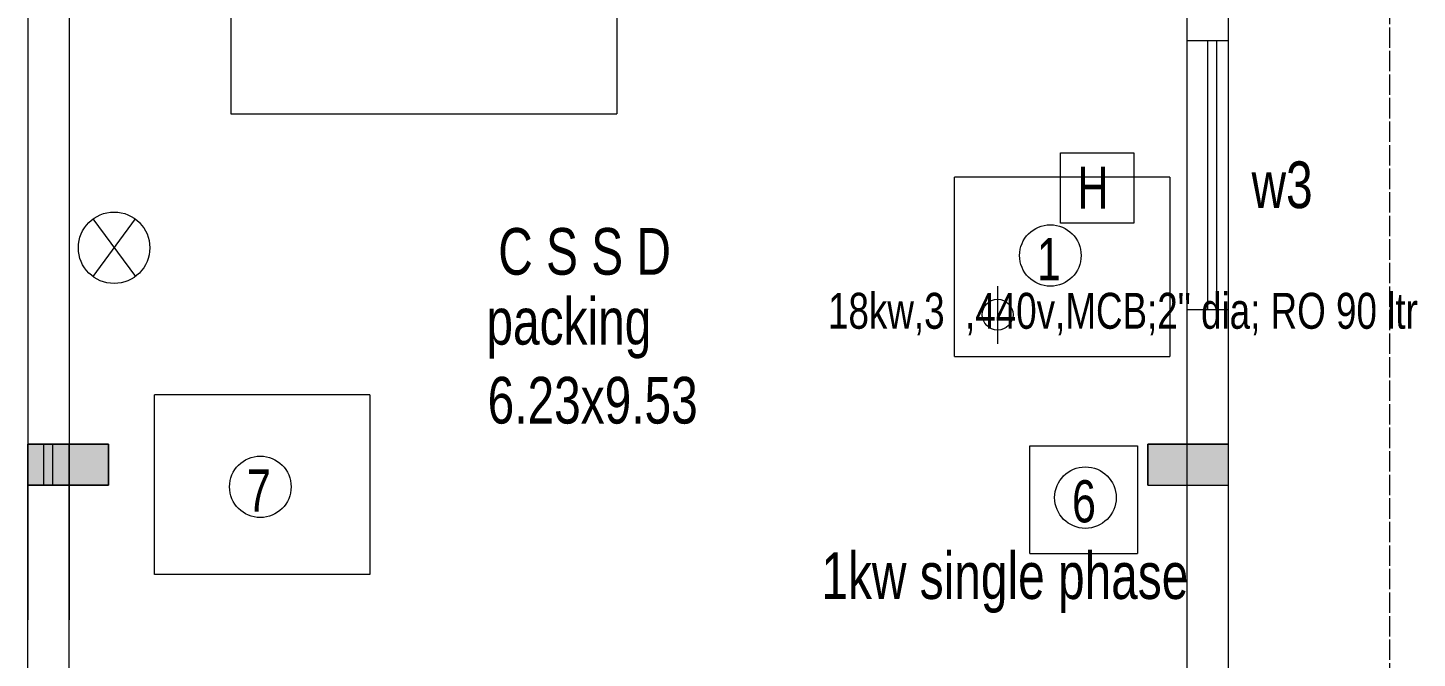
# Model space of a CAD drawing. Header units: metres. Extents: x 191982 to 427160, y -8904 to 80370.
# Drawn here: x 327170 to 334912, y 40928 to 44442 of the extents above; entities that cross this region are included whole.
import ezdxf

# ---------------------------------------------------------------- set-up
doc = ezdxf.new("R2010")
doc.units = ezdxf.units.M
doc.header["$LTSCALE"] = 700
doc.header["$MEASUREMENT"] = 0
doc.linetypes.add('HIDDEN2', pattern=[0.1875, 0.125, -0.0625])
doc.layers.get('0').update_dxf_attribs({"lineweight": 9})
for name, color, linetype, lineweight in [('elevations', 22, 'Continuous', 9), ('MAIN GATE', 7, 'Continuous', 9), ('NEW PLANS', 7, 'Continuous', 9)]:
    doc.layers.add(name, color=color, linetype=linetype, lineweight=lineweight)
doc.styles.get("Standard").update_dxf_attribs({"font": 'swisscl.ttf'})

msp = doc.modelspace()

# ---------------------------------------------------------------- hatches: boundary and pattern name
at = {"layer": 'NEW PLANS'}
for points in [[(327169.904, 42121.692), (327169.904, 41891.692), (327399.904, 41891.692), (327399.904, 42121.692)], [(327169.904, 42121.692), (327169.904, 41891.692), (327399.904, 41891.692), (327399.904, 42121.692)], [(327399.904, 42121.692), (327399.904, 41891.692), (327169.904, 41891.692), (327169.904, 42121.692)], [(327399.904, 42121.692), (327399.904, 41891.692), (327169.904, 41891.692), (327169.904, 42121.692)], [(327389.904, 42121.692), (327169.904, 42121.692), (327169.904, 41891.692), (327389.904, 41891.692)], [(327389.904, 42121.692), (327169.904, 42121.692), (327169.904, 41891.692), (327389.904, 41891.692)], [(327399.904, 42121.692), (327399.904, 41891.692), (327169.904, 41891.692), (327169.904, 42121.692)], [(327399.904, 42121.692), (327399.904, 41891.692), (327169.904, 41891.692), (327169.904, 42121.692)], [(327399.904, 42121.692), (327399.904, 41891.692), (327169.904, 41891.692), (327169.904, 42121.692)], [(327399.904, 42121.692), (327399.904, 41891.692), (327169.904, 41891.692), (327169.904, 42121.692)], [(327389.904, 42121.692), (327169.904, 42121.692), (327169.904, 41891.692), (327389.904, 41891.692)], [(327389.904, 42121.692), (327169.904, 42121.692), (327169.904, 41891.692), (327389.904, 41891.692)], [(327399.904, 42121.692), (327399.904, 41891.692), (327169.904, 41891.692), (327169.904, 42121.692)], [(327399.904, 42121.692), (327399.904, 41891.692), (327169.904, 41891.692), (327169.904, 42121.692)], [(327399.904, 42121.692), (327399.904, 41891.692), (327169.904, 41891.692), (327169.904, 42121.692)], [(327389.904, 42121.692), (327169.904, 42121.692), (327169.904, 41891.692), (327389.904, 41891.692)], [(327389.904, 42121.692), (327169.904, 42121.692), (327169.904, 41891.692), (327389.904, 41891.692)], [(327399.904, 42121.692), (327399.904, 41891.692), (327169.904, 41891.692), (327169.904, 42121.692)], [(327399.904, 42121.692), (327399.904, 41891.692), (327169.904, 41891.692), (327169.904, 42121.692)], [(327389.904, 42121.692), (327169.904, 42121.692), (327169.904, 41891.692), (327389.904, 41891.692)], [(327389.904, 42121.692), (327169.904, 42121.692), (327169.904, 41891.692), (327389.904, 41891.692)], [(327389.904, 42121.692), (327389.904, 41891.692), (327619.904, 41891.692), (327619.904, 42121.692)], [(327389.904, 42121.692), (327389.904, 41891.692), (327619.904, 41891.692), (327619.904, 42121.692)], [(327389.904, 42121.692), (327389.904, 41891.692), (327619.904, 41891.692), (327619.904, 42121.692)], [(327389.904, 42121.692), (327389.904, 41891.692), (327619.904, 41891.692), (327619.904, 42121.692)], [(327389.904, 42121.692), (327389.904, 41891.692), (327619.904, 41891.692), (327619.904, 42121.692)], [(327389.904, 42121.692), (327389.904, 41891.692), (327619.904, 41891.692), (327619.904, 42121.692)], [(327389.904, 42121.692), (327389.904, 41891.692), (327619.904, 41891.692), (327619.904, 42121.692)], [(327389.904, 42121.692), (327389.904, 41891.692), (327619.904, 41891.692), (327619.904, 42121.692)], [(327399.904, 42121.692), (327399.904, 41891.692), (327619.904, 41891.692), (327619.904, 42121.692)], [(327399.904, 42121.692), (327399.904, 41891.692), (327619.904, 41891.692), (327619.904, 42121.692)], [(327619.904, 42121.692), (327619.904, 41891.692), (327399.904, 41891.692), (327399.904, 42121.692)], [(327619.904, 42121.692), (327619.904, 41891.692), (327399.904, 41891.692), (327399.904, 42121.692)], [(327619.904, 42121.692), (327619.904, 41891.692), (327399.904, 41891.692), (327399.904, 42121.692)], [(327619.904, 42121.692), (327619.904, 41891.692), (327399.904, 41891.692), (327399.904, 42121.692)], [(327619.904, 42121.692), (327619.904, 41891.692), (327399.904, 41891.692), (327399.904, 42121.692)], [(327619.904, 42121.692), (327619.904, 41891.692), (327399.904, 41891.692), (327399.904, 42121.692)], [(327619.904, 42121.692), (327619.904, 41891.692), (327399.904, 41891.692), (327399.904, 42121.692)], [(327619.904, 42121.692), (327619.904, 41891.692), (327399.904, 41891.692), (327399.904, 42121.692)], [(327619.904, 42121.692), (327619.904, 41891.692), (327399.904, 41891.692), (327399.904, 42121.692)], [(327619.904, 42121.692), (327619.904, 41891.692), (327399.904, 41891.692), (327399.904, 42121.692)], [(327619.904, 42121.692), (327619.904, 41891.692), (327399.904, 41891.692), (327399.904, 42121.692)], [(333409.904, 42121.692), (333409.904, 41891.692), (333629.904, 41891.692), (333629.904, 42121.692)], [(333409.904, 42121.692), (333409.904, 41891.692), (333629.904, 41891.692), (333629.904, 42121.692)], [(333629.904, 42121.692), (333629.904, 41891.692), (333859.904, 41891.692), (333859.904, 42121.692)], [(333629.904, 42121.692), (333629.904, 41891.692), (333859.904, 41891.692), (333859.904, 42121.692)]]:
    msp.add_hatch(color=256, dxfattribs=at).paths.add_polyline_path(points)

# ---------------------------------------------------------------- linework, layer by layer
msp.add_lwpolyline([(332923.864, 43744.513), (333332.699, 43744.513), (333332.699, 43352.26), (332923.864, 43352.26)], close=True)
at = {"layer": 'elevations'}
for p, q in [((328301.038, 46111.682), (328301.038, 43961.682)), ((330451.038, 46111.682), (330451.038, 43961.682)), ((328301.038, 43961.682), (330451.038, 43961.682)), ((332333.867, 42609.943), (332333.867, 43609.943)), ((333533.867, 43609.943), (332333.867, 43609.943)), ((333533.867, 43609.943), (333533.867, 42609.943)), ((332333.867, 42609.943), (333533.867, 42609.943)), ((327875.305, 41395.005), (327875.305, 42395.005)), ((329075.305, 42395.005), (327875.305, 42395.005)), ((329075.305, 42395.005), (329075.305, 41395.005)), ((332752.694, 41511.692), (332752.694, 42111.692)), ((332752.694, 42111.692), (333352.694, 42111.692)), ((333352.694, 42111.692), (333352.694, 41511.692)), ((332752.694, 41511.692), (333352.694, 41511.692)), ((329075.305, 41395.005), (327875.305, 41395.005))]:
    msp.add_line(p, q, dxfattribs=at)
at = {"layer": 'MAIN GATE'}
for p, q in [((327768.863, 43375.968), (327531.684, 43056.008)), ((327532.505, 43375.968), (327769.684, 43056.008)), ((332573.719, 43000.785), (332573.719, 42680.29))]:
    msp.add_line(p, q, dxfattribs=at)
for centre, radius in [((327650.684, 43215.684), 199.141), ((332867.54, 43172.509), 171.381), ((332573.719, 42842.671), 85.695), ((328465.568, 41883.001), 171.381), ((333062.767, 41822.994), 171.381)]:
    msp.add_circle(centre, radius, dxfattribs=at)
at = {"layer": 'NEW PLANS'}
for p, q in [((333629.904, 33992.89), (333629.904, 51811.692)), ((333629.904, 33992.89), (333629.904, 51811.692)), ((333629.904, 35431.692), (333629.904, 51811.692)), ((333629.904, 35431.692), (333629.904, 51811.692)), ((333859.904, 33992.89), (333859.904, 51811.692)), ((333859.904, 35431.692), (333859.904, 51811.692)), ((327169.904, 48581.692), (327169.904, 41141.692)), ((327399.904, 48581.692), (327399.904, 41141.692)), ((333629.904, 44371.692), (333859.904, 44371.692)), ((333629.904, 44371.692), (333859.904, 44371.692)), ((333744.904, 42871.692), (333744.904, 44371.692)), ((333744.904, 42871.692), (333744.904, 44371.692)), ((333794.904, 42871.692), (333794.904, 44371.692)), ((333794.904, 42871.692), (333794.904, 44371.692)), ((333629.904, 42871.692), (333859.904, 42871.692)), ((333629.904, 42871.692), (333859.904, 42871.692)), ((327169.904, 41891.692), (327169.904, 42121.692)), ((327169.904, 42121.692), (327619.904, 42121.692)), ((327169.904, 42121.692), (327619.904, 42121.692)), ((327169.904, 42121.692), (327619.904, 42121.692)), ((327169.904, 42121.692), (327619.904, 42121.692)), ((327169.904, 42121.692), (327619.904, 42121.692)), ((327169.904, 42121.692), (327619.904, 42121.692)), ((327169.904, 42121.692), (327619.904, 42121.692)), ((327169.904, 42121.692), (327619.904, 42121.692)), ((327169.904, 42121.692), (327619.904, 42121.692)), ((327169.904, 42121.692), (327619.904, 42121.692)), ((327169.904, 42121.692), (327619.904, 42121.692)), ((327169.904, 42121.692), (327619.904, 42121.692)), ((327169.904, 42121.692), (327619.904, 42121.692)), ((327169.904, 41891.692), (327169.904, 42121.692)), ((327169.904, 42121.692), (327619.904, 42121.692)), ((327169.904, 42121.692), (327619.904, 42121.692)), ((327169.904, 42121.692), (327619.904, 42121.692)), ((327169.904, 42121.692), (327619.904, 42121.692)), ((327169.904, 42121.692), (327619.904, 42121.692)), ((327169.904, 42121.692), (327619.904, 42121.692)), ((327169.904, 42121.692), (327619.904, 42121.692)), ((327169.904, 42121.692), (327619.904, 42121.692)), ((327169.904, 42121.692), (327619.904, 42121.692)), ((327169.904, 42121.692), (327619.904, 42121.692)), ((327169.904, 42121.692), (327619.904, 42121.692)), ((327169.904, 42121.692), (327619.904, 42121.692)), ((327169.904, 42121.692), (327619.904, 42121.692)), ((327169.904, 42121.692), (327619.904, 42121.692)), ((327169.904, 41891.692), (327169.904, 42121.692)), ((327169.904, 41891.692), (327169.904, 42121.692)), ((327619.904, 42121.692), (327169.904, 42121.692)), ((327619.904, 42121.692), (327169.904, 42121.692)), ((327619.904, 42121.692), (327169.904, 42121.692)), ((327619.904, 42121.692), (327169.904, 42121.692)), ((327619.904, 42121.692), (327169.904, 42121.692)), ((327619.904, 42121.692), (327169.904, 42121.692)), ((327619.904, 42121.692), (327169.904, 42121.692)), ((327619.904, 42121.692), (327169.904, 42121.692)), ((327619.904, 42121.692), (327169.904, 42121.692)), ((327619.904, 42121.692), (327169.904, 42121.692)), ((327619.904, 42121.692), (327169.904, 42121.692)), ((327619.904, 42121.692), (327169.904, 42121.692)), ((327619.904, 42121.692), (327169.904, 42121.692)), ((327619.904, 42121.692), (327169.904, 42121.692)), ((327169.904, 42121.692), (327619.904, 42121.692)), ((327619.904, 42121.692), (327169.904, 42121.692)), ((327619.904, 42121.692), (327169.904, 42121.692)), ((327169.904, 41891.692), (327169.904, 42121.692)), ((327169.904, 41891.692), (327169.904, 42121.692)), ((327619.904, 42121.692), (327169.904, 42121.692)), ((327619.904, 42121.692), (327169.904, 42121.692)), ((327619.904, 42121.692), (327169.904, 42121.692)), ((327619.904, 42121.692), (327169.904, 42121.692)), ((327619.904, 42121.692), (327169.904, 42121.692)), ((327619.904, 42121.692), (327169.904, 42121.692)), ((327619.904, 42121.692), (327169.904, 42121.692)), ((327619.904, 42121.692), (327169.904, 42121.692)), ((327619.904, 42121.692), (327169.904, 42121.692)), ((327169.904, 42121.692), (327619.904, 42121.692)), ((327619.904, 42121.692), (327169.904, 42121.692)), ((327619.904, 42121.692), (327169.904, 42121.692)), ((327169.904, 41891.692), (327169.904, 42121.692)), ((327169.904, 41891.692), (327169.904, 42121.692)), ((327619.904, 42121.692), (327169.904, 42121.692)), ((327619.904, 42121.692), (327169.904, 42121.692)), ((327619.904, 42121.692), (327169.904, 42121.692)), ((327619.904, 42121.692), (327169.904, 42121.692)), ((327169.904, 42121.692), (327619.904, 42121.692)), ((327619.904, 42121.692), (327169.904, 42121.692)), ((327619.904, 42121.692), (327169.904, 42121.692)), ((327169.904, 41891.692), (327169.904, 42121.692)), ((327169.904, 41891.692), (327169.904, 42121.692)), ((327169.904, 41141.692), (327169.904, 42121.692)), ((327259.904, 41891.692), (327259.904, 42121.692)), ((327309.904, 41891.692), (327309.904, 42121.692)), ((327399.904, 41891.692), (327399.904, 42121.692)), ((327399.904, 41891.692), (327399.904, 42121.692)), ((327399.904, 41141.692), (327399.904, 42121.692)), ((327619.904, 41891.692), (327619.904, 42121.692)), ((327619.904, 41891.692), (327619.904, 42121.692)), ((327619.904, 41891.692), (327619.904, 42121.692)), ((327619.904, 41891.692), (327619.904, 42121.692)), ((327619.904, 41891.692), (327619.904, 42121.692)), ((327619.904, 41891.692), (327619.904, 42121.692)), ((327619.904, 41891.692), (327619.904, 42121.692)), ((327619.904, 41891.692), (327619.904, 42121.692)), ((327619.904, 41891.692), (327619.904, 42121.692)), ((327619.904, 41891.692), (327619.904, 42121.692)), ((327619.904, 41891.692), (327619.904, 42121.692)), ((327619.904, 41891.692), (327619.904, 42121.692)), ((327619.904, 41891.692), (327619.904, 42121.692)), ((333409.904, 42121.692), (333859.904, 42121.692)), ((333409.904, 42121.692), (333859.904, 42121.692)), ((333409.904, 42121.692), (333859.904, 42121.692)), ((333409.904, 42121.692), (333859.904, 42121.692)), ((333409.904, 42121.692), (333629.904, 42121.692)), ((333409.904, 42121.692), (333629.904, 42121.692)), ((333409.904, 42121.692), (333629.904, 42121.692)), ((333409.904, 42121.692), (333629.904, 42121.692)), ((333409.904, 42121.692), (333629.904, 42121.692)), ((333409.904, 42121.692), (333629.904, 42121.692)), ((333409.904, 42121.692), (333629.904, 42121.692)), ((333409.904, 42121.692), (333629.904, 42121.692)), ((333409.904, 42121.692), (333629.904, 42121.692)), ((333409.904, 41891.692), (333409.904, 42121.692)), ((333409.904, 42121.692), (333859.904, 42121.692)), ((333409.904, 42121.692), (333859.904, 42121.692)), ((333409.904, 42121.692), (333859.904, 42121.692)), ((333409.904, 42121.692), (333859.904, 42121.692)), ((333409.904, 42121.692), (333629.904, 42121.692)), ((333409.904, 42121.692), (333629.904, 42121.692)), ((333409.904, 42121.692), (333629.904, 42121.692)), ((333409.904, 42121.692), (333629.904, 42121.692)), ((333409.904, 42121.692), (333629.904, 42121.692)), ((333409.904, 42121.692), (333629.904, 42121.692)), ((333409.904, 42121.692), (333629.904, 42121.692)), ((333409.904, 42121.692), (333629.904, 42121.692)), ((333409.904, 42121.692), (333629.904, 42121.692)), ((333409.904, 41891.692), (333409.904, 42121.692)), ((327169.904, 41891.692), (327619.904, 41891.692)), ((327169.904, 41891.692), (327619.904, 41891.692)), ((327169.904, 41891.692), (327619.904, 41891.692)), ((327169.904, 41891.692), (327619.904, 41891.692)), ((327169.904, 41891.692), (327619.904, 41891.692)), ((327169.904, 41891.692), (327619.904, 41891.692)), ((327169.904, 41891.692), (327619.904, 41891.692)), ((327169.904, 41891.692), (327619.904, 41891.692)), ((327169.904, 41891.692), (327619.904, 41891.692)), ((327169.904, 41891.692), (327619.904, 41891.692)), ((327169.904, 41891.692), (327619.904, 41891.692)), ((327169.904, 41891.692), (327619.904, 41891.692)), ((327169.904, 41891.692), (327619.904, 41891.692)), ((327169.904, 41891.692), (327619.904, 41891.692)), ((327169.904, 41891.692), (327619.904, 41891.692)), ((327169.904, 41891.692), (327619.904, 41891.692)), ((327169.904, 41891.692), (327619.904, 41891.692)), ((327169.904, 41891.692), (327619.904, 41891.692)), ((327169.904, 41891.692), (327619.904, 41891.692)), ((327169.904, 41891.692), (327619.904, 41891.692)), ((327169.904, 41891.692), (327619.904, 41891.692)), ((327169.904, 41891.692), (327619.904, 41891.692)), ((327169.904, 41891.692), (327619.904, 41891.692)), ((327169.904, 41891.692), (327619.904, 41891.692)), ((327169.904, 41891.692), (327619.904, 41891.692)), ((327169.904, 41891.692), (327619.904, 41891.692)), ((327169.904, 41891.692), (327619.904, 41891.692)), ((327619.904, 41891.692), (327169.904, 41891.692)), ((327619.904, 41891.692), (327169.904, 41891.692)), ((327619.904, 41891.692), (327169.904, 41891.692)), ((327619.904, 41891.692), (327169.904, 41891.692)), ((327619.904, 41891.692), (327169.904, 41891.692)), ((327619.904, 41891.692), (327169.904, 41891.692)), ((327619.904, 41891.692), (327169.904, 41891.692)), ((327619.904, 41891.692), (327169.904, 41891.692)), ((327619.904, 41891.692), (327169.904, 41891.692)), ((327619.904, 41891.692), (327169.904, 41891.692)), ((327619.904, 41891.692), (327169.904, 41891.692)), ((327619.904, 41891.692), (327169.904, 41891.692)), ((327619.904, 41891.692), (327169.904, 41891.692)), ((327619.904, 41891.692), (327169.904, 41891.692)), ((327619.904, 41891.692), (327169.904, 41891.692)), ((327619.904, 41891.692), (327169.904, 41891.692)), ((327619.904, 41891.692), (327169.904, 41891.692)), ((327619.904, 41891.692), (327169.904, 41891.692)), ((327619.904, 41891.692), (327169.904, 41891.692)), ((327619.904, 41891.692), (327169.904, 41891.692)), ((327619.904, 41891.692), (327169.904, 41891.692)), ((327619.904, 41891.692), (327169.904, 41891.692)), ((327619.904, 41891.692), (327169.904, 41891.692)), ((327619.904, 41891.692), (327169.904, 41891.692)), ((327619.904, 41891.692), (327169.904, 41891.692)), ((327619.904, 41891.692), (327169.904, 41891.692)), ((327619.904, 41891.692), (327169.904, 41891.692)), ((327619.904, 41891.692), (327169.904, 41891.692)), ((327619.904, 41891.692), (327169.904, 41891.692)), ((327619.904, 41891.692), (327169.904, 41891.692)), ((327619.904, 41891.692), (327169.904, 41891.692)), ((327619.904, 41891.692), (327169.904, 41891.692)), ((327619.904, 41891.692), (327169.904, 41891.692)), ((333409.904, 41891.692), (333859.904, 41891.692)), ((333409.904, 41891.692), (333859.904, 41891.692)), ((333409.904, 41891.692), (333859.904, 41891.692)), ((333409.904, 41891.692), (333859.904, 41891.692)), ((333409.904, 41891.692), (333629.904, 41891.692)), ((333409.904, 41891.692), (333629.904, 41891.692)), ((333409.904, 41891.692), (333629.904, 41891.692)), ((333409.904, 41891.692), (333629.904, 41891.692)), ((333409.904, 41891.692), (333629.904, 41891.692)), ((333409.904, 41891.692), (333629.904, 41891.692)), ((333409.904, 41891.692), (333629.904, 41891.692)), ((333409.904, 41891.692), (333629.904, 41891.692)), ((333409.904, 41891.692), (333629.904, 41891.692)), ((333409.904, 41891.692), (333859.904, 41891.692)), ((333409.904, 41891.692), (333859.904, 41891.692)), ((333409.904, 41891.692), (333859.904, 41891.692)), ((333409.904, 41891.692), (333859.904, 41891.692)), ((333409.904, 41891.692), (333629.904, 41891.692)), ((333409.904, 41891.692), (333629.904, 41891.692)), ((333409.904, 41891.692), (333629.904, 41891.692)), ((333409.904, 41891.692), (333629.904, 41891.692)), ((333409.904, 41891.692), (333629.904, 41891.692)), ((333409.904, 41891.692), (333629.904, 41891.692)), ((333409.904, 41891.692), (333629.904, 41891.692)), ((333409.904, 41891.692), (333629.904, 41891.692)), ((333409.904, 41891.692), (333629.904, 41891.692)), ((327169.904, 39641.692), (327169.904, 41141.692)), ((327399.904, 39641.692), (327399.904, 41141.692))]:
    msp.add_line(p, q, dxfattribs=at)
at = {"layer": 'NEW PLANS', "linetype": 'HIDDEN2'}
for p in [(334759.904, 23986.692), (334759.904, 35431.692)]:
    msp.add_line(p, (334759.904, 50081.692), dxfattribs=at)
at = {"layer": 'NEW PLANS'}
for points in [[(327169.904, 41891.692), (327169.904, 42121.692), (327619.904, 42121.692), (327619.904, 41891.692)], [(327169.904, 41891.692), (327169.904, 42121.692), (327619.904, 42121.692), (327619.904, 41891.692)], [(327169.904, 41891.692), (327169.904, 42121.692), (327619.904, 42121.692), (327619.904, 41891.692)], [(327169.904, 41891.692), (327169.904, 42121.692), (327619.904, 42121.692), (327619.904, 41891.692)], [(327619.904, 41891.692), (327619.904, 42121.692), (327169.904, 42121.692), (327169.904, 41891.692)], [(327619.904, 41891.692), (327619.904, 42121.692), (327169.904, 42121.692), (327169.904, 41891.692)], [(327169.904, 41891.692), (327169.904, 42121.692), (327619.904, 42121.692), (327619.904, 41891.692)], [(327169.904, 41891.692), (327169.904, 42121.692), (327619.904, 42121.692), (327619.904, 41891.692)], [(327169.904, 41891.692), (327169.904, 42121.692), (327619.904, 42121.692), (327619.904, 41891.692)], [(327169.904, 41891.692), (327169.904, 42121.692), (327619.904, 42121.692), (327619.904, 41891.692)], [(327619.904, 41891.692), (327619.904, 42121.692), (327169.904, 42121.692), (327169.904, 41891.692)], [(327619.904, 41891.692), (327619.904, 42121.692), (327169.904, 42121.692), (327169.904, 41891.692)], [(327169.904, 41891.692), (327169.904, 42121.692), (327619.904, 42121.692), (327619.904, 41891.692)], [(327169.904, 41891.692), (327169.904, 42121.692), (327619.904, 42121.692), (327619.904, 41891.692)], [(327169.904, 41891.692), (327169.904, 42121.692), (327619.904, 42121.692), (327619.904, 41891.692)], [(327619.904, 41891.692), (327619.904, 42121.692), (327169.904, 42121.692), (327169.904, 41891.692)], [(327619.904, 41891.692), (327619.904, 42121.692), (327169.904, 42121.692), (327169.904, 41891.692)], [(327169.904, 41891.692), (327169.904, 42121.692), (327619.904, 42121.692), (327619.904, 41891.692)], [(327169.904, 41891.692), (327169.904, 42121.692), (327619.904, 42121.692), (327619.904, 41891.692)], [(327619.904, 41891.692), (327619.904, 42121.692), (327169.904, 42121.692), (327169.904, 41891.692)], [(327619.904, 41891.692), (327619.904, 42121.692), (327169.904, 42121.692), (327169.904, 41891.692)], [(333859.904, 41891.692), (333859.904, 42121.692), (333409.904, 42121.692), (333409.904, 41891.692)], [(333859.904, 41891.692), (333859.904, 42121.692), (333409.904, 42121.692), (333409.904, 41891.692)]]:
    msp.add_lwpolyline(points, close=True, dxfattribs=at)

# ---------------------------------------------------------------- texts
at = {"char_height": 234.375, "width": 128.74319, "attachment_point": 1}
for s, insert in [('H', (333017.714, 43667.21)), ('1', (332792.776, 43269.125)), ('7', (328390.805, 41979.617)), ('6', (332988.003, 41919.61))]:
    msp.add_mtext(s, dxfattribs=dict(at, insert=insert))
at = {"layer": 'NEW PLANS'}
for s, height, p in [('w3', 260, (333988.413, 43436.818)), ('w3', 260, (333988.413, 43436.818)), ('C S S D', 260, (329791.04, 43065.509)), ('18kw,3  ,440v,MCB;2" dia; RO 90 ltr', 200, (331628.652, 42764.305)), ('packing', 260, (329725.323, 42675.877)), ('6.23x9.53', 260, (329732.072, 42235.861)), ('1kw single phase', 260, (331591.718, 41257.988))]:
    msp.add_text(s, height=height, dxfattribs=at).set_placement(p)

doc.saveas('drawing.dxf')
